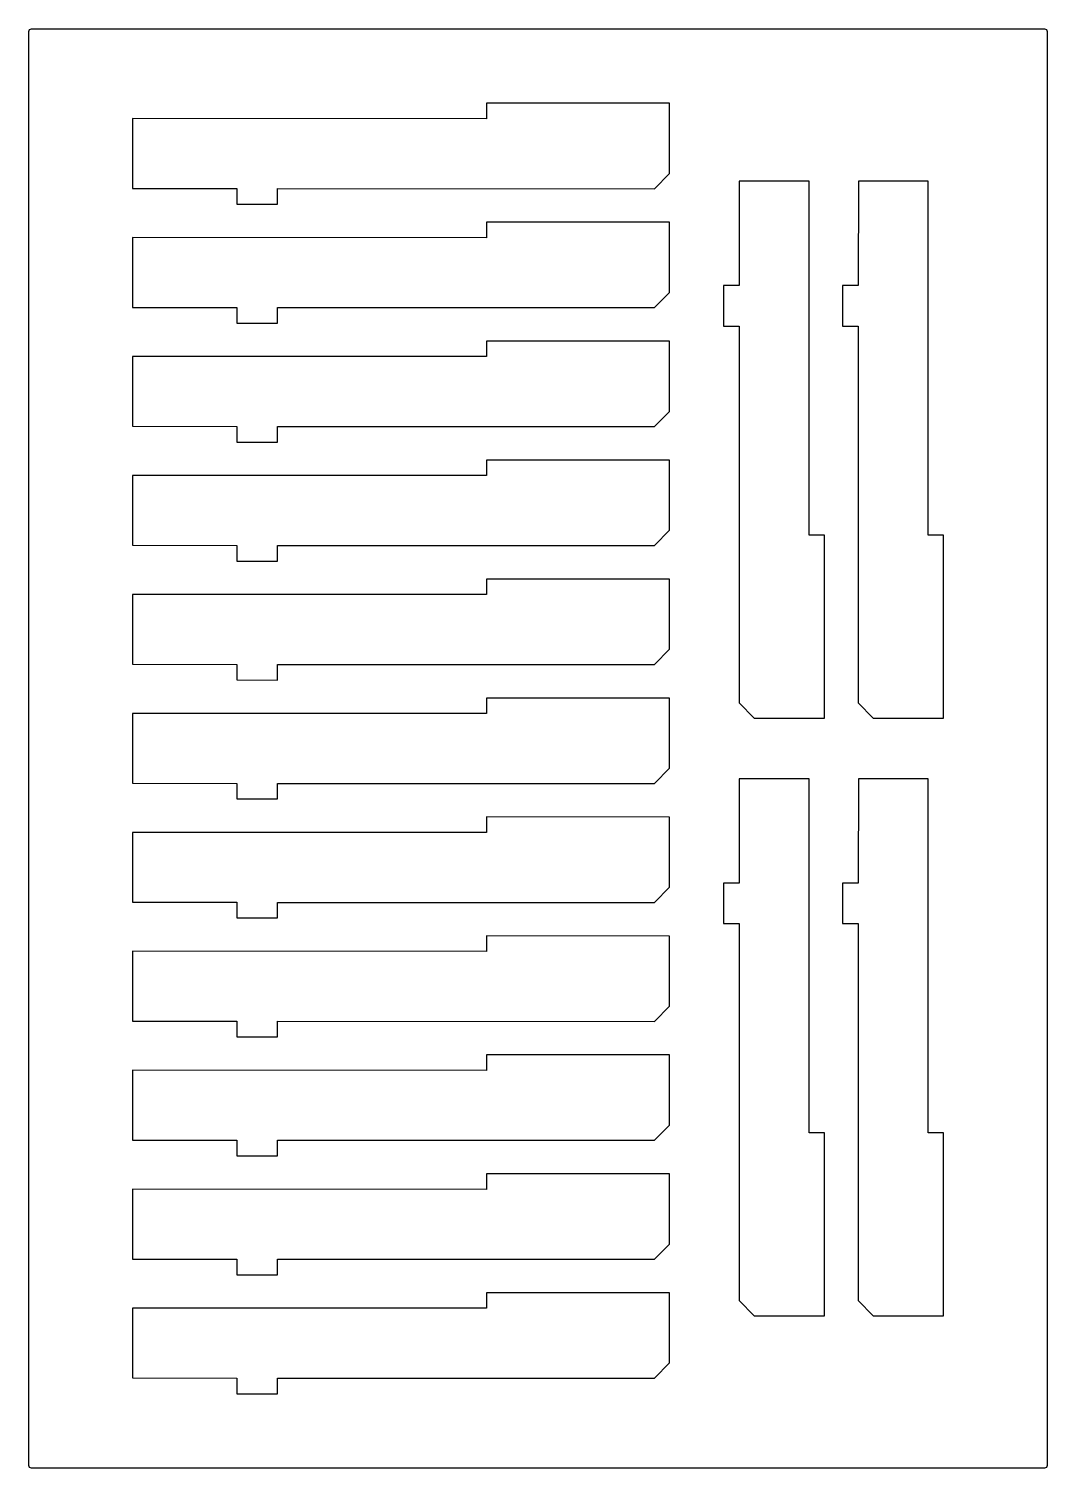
# Model space of a CAD drawing. Extents: x 0 to 210, y 0 to 297.
import ezdxf

# ---------------------------------------------------------------- set-up
doc = ezdxf.new("R2010")
doc.units = 0

msp = doc.modelspace()

# ---------------------------------------------------------------- linework, layer by layer
at = {"layer": '1'}
for p, q in [((0.167204, 296.832796), (0.57087, 297)), ((0.57087, 297), (209.428872, 297)), ((0.57087, 297), (0.57087, 297)), ((209.428872, 297), (209.832538, 296.832796)), ((0, 296.42913), (0.167204, 296.832796)), ((0, 0.57124), (0, 296.42913)), ((209.832538, 296.832796), (209.999741, 296.42913)), ((209.999741, 296.42913), (209.999741, 0.57124)), ((0.167204, 0.167574), (0, 0.57124)), ((0.57087, 0.00037), (0.167204, 0.167574)), ((209.428872, 0.00037), (0.57087, 0.00037)), ((209.832538, 0.167574), (209.428872, 0.00037)), ((209.999741, 0.57124), (209.832538, 0.167574))]:
    msp.add_line(p, q, dxfattribs=at)
at = {"layer": 'Layer 1'}
for p, q in [((94.400317, 281.63324), (94.401023, 278.438265)), ((132.141935, 281.619381), (94.400317, 281.63324)), ((132.145463, 267.152768), (132.141935, 281.619381)), ((94.401023, 278.438265), (21.372034, 278.464515)), ((21.372034, 278.464515), (21.377544, 264.064048)), ((128.998033, 264.007403), (132.145463, 267.152768)), ((146.515048, 265.526266), (146.475092, 244.032345)), ((160.915515, 265.531776), (146.515048, 265.526266)), ((160.889265, 192.502787), (160.915515, 265.531776)), ((171.059048, 265.526266), (171.019092, 244.032345)), ((185.459515, 265.531776), (171.059048, 265.526266)), ((185.433265, 192.502787), (185.459515, 265.531776)), ((21.377544, 264.064048), (42.871465, 264.024092)), ((42.871465, 264.024092), (42.873582, 260.810512)), ((51.254787, 260.80769), (51.25267, 264.019891)), ((51.25267, 264.019891), (128.998033, 264.007403)), ((42.873582, 260.810512), (51.254787, 260.80769)), ((94.400317, 257.08924), (94.401023, 253.894265)), ((132.141935, 257.075381), (94.400317, 257.08924)), ((132.145463, 242.608768), (132.141935, 257.075381)), ((94.401023, 253.894265), (21.372034, 253.920515)), ((21.372034, 253.920515), (21.377544, 239.520048)), ((143.261512, 244.030228), (143.25869, 235.649023)), ((146.475092, 244.032345), (143.261512, 244.030228)), ((167.805512, 244.030228), (167.80269, 235.649023)), ((171.019092, 244.032345), (167.805512, 244.030228)), ((128.998033, 239.463403), (132.145463, 242.608768)), ((21.377544, 239.520048), (42.871465, 239.480092)), ((42.871465, 239.480092), (42.873582, 236.266512)), ((51.254787, 236.26369), (51.25267, 239.475891)), ((51.25267, 239.475891), (128.998033, 239.463403)), ((42.873582, 236.266512), (51.254787, 236.26369)), ((143.25869, 235.649023), (146.470891, 235.65114)), ((146.470891, 235.65114), (146.458403, 157.905777)), ((167.80269, 235.649023), (171.014891, 235.65114)), ((171.014891, 235.65114), (171.002403, 157.905777)), ((94.400317, 232.54524), (94.401023, 229.350265)), ((132.141935, 232.531381), (94.400317, 232.54524)), ((132.145463, 218.064768), (132.141935, 232.531381)), ((94.401023, 229.350265), (21.372034, 229.376515)), ((21.372034, 229.376515), (21.377544, 214.976048)), ((128.998033, 214.919403), (132.145463, 218.064768)), ((21.377544, 214.976048), (42.871465, 214.936092)), ((42.871465, 214.936092), (42.873582, 211.722512)), ((51.254787, 211.71969), (51.25267, 214.931891)), ((51.25267, 214.931891), (128.998033, 214.919403)), ((42.873582, 211.722512), (51.254787, 211.71969)), ((94.400317, 208.00124), (94.401023, 204.806265)), ((132.141935, 207.987381), (94.400317, 208.00124)), ((132.145463, 193.520768), (132.141935, 207.987381)), ((94.401023, 204.806265), (21.372034, 204.832515)), ((21.372034, 204.832515), (21.377544, 190.432048)), ((128.998033, 190.375403), (132.145463, 193.520768)), ((21.377544, 190.432048), (42.871465, 190.392092)), ((42.871465, 190.392092), (42.873582, 187.178512)), ((51.254787, 187.17569), (51.25267, 190.387891)), ((51.25267, 190.387891), (128.998033, 190.375403)), ((164.08424, 192.503493), (160.889265, 192.502787)), ((164.070381, 154.761875), (164.08424, 192.503493)), ((188.62824, 192.503493), (185.433265, 192.502787)), ((188.614381, 154.761875), (188.62824, 192.503493)), ((42.873582, 187.178512), (51.254787, 187.17569)), ((94.400317, 183.45724), (94.401023, 180.262265)), ((132.141935, 183.443381), (94.400317, 183.45724)), ((132.145463, 168.976768), (132.141935, 183.443381)), ((94.401023, 180.262265), (21.372034, 180.288515)), ((21.372034, 180.288515), (21.377544, 165.888048)), ((128.998033, 165.831403), (132.145463, 168.976768)), ((21.377544, 165.888048), (42.871465, 165.848092)), ((42.871465, 165.848092), (42.873582, 162.634512)), ((51.254787, 162.63169), (51.25267, 165.843891)), ((51.25267, 165.843891), (128.998033, 165.831403)), ((42.873582, 162.634512), (51.254787, 162.63169)), ((94.400317, 158.91324), (94.401023, 155.718265)), ((132.141935, 158.899381), (94.400317, 158.91324)), ((132.145463, 144.432768), (132.141935, 158.899381)), ((146.458403, 157.905777), (149.603768, 154.758347)), ((171.002403, 157.905777), (174.147768, 154.758347)), ((94.401023, 155.718265), (21.372034, 155.744515)), ((21.372034, 155.744515), (21.377544, 141.344048)), ((149.603768, 154.758347), (164.070381, 154.761875)), ((174.147768, 154.758347), (188.614381, 154.761875)), ((128.998033, 141.287403), (132.145463, 144.432768)), ((21.377544, 141.344048), (42.871465, 141.304092)), ((42.871465, 141.304092), (42.873582, 138.090512)), ((51.254787, 138.08769), (51.25267, 141.299891)), ((51.25267, 141.299891), (128.998033, 141.287403)), ((146.515048, 142.236266), (146.475092, 120.742345)), ((160.915515, 142.241776), (146.515048, 142.236266)), ((160.889265, 69.212787), (160.915515, 142.241776)), ((171.059048, 142.236266), (171.019092, 120.742345)), ((185.459515, 142.241776), (171.059048, 142.236266)), ((185.433265, 69.212787), (185.459515, 142.241776)), ((42.873582, 138.090512), (51.254787, 138.08769)), ((94.400317, 134.36924), (94.401023, 131.174265)), ((132.141935, 134.355381), (94.400317, 134.36924)), ((132.145463, 119.888768), (132.141935, 134.355381)), ((94.401023, 131.174265), (21.372034, 131.200515)), ((21.372034, 131.200515), (21.377544, 116.800048)), ((128.998033, 116.743403), (132.145463, 119.888768)), ((143.261512, 120.740228), (143.25869, 112.359023)), ((146.475092, 120.742345), (143.261512, 120.740228)), ((167.805512, 120.740228), (167.80269, 112.359023)), ((171.019092, 120.742345), (167.805512, 120.740228)), ((21.377544, 116.800048), (42.871465, 116.760092)), ((42.871465, 116.760092), (42.873582, 113.546512)), ((51.254787, 113.54369), (51.25267, 116.755891)), ((51.25267, 116.755891), (128.998033, 116.743403)), ((42.873582, 113.546512), (51.254787, 113.54369)), ((143.25869, 112.359023), (146.470891, 112.36114)), ((146.470891, 112.36114), (146.458403, 34.615777)), ((167.80269, 112.359023), (171.014891, 112.36114)), ((171.014891, 112.36114), (171.002403, 34.615777)), ((94.400317, 109.82424), (94.401023, 106.629265)), ((132.141935, 109.810381), (94.400317, 109.82424)), ((132.145463, 95.343768), (132.141935, 109.810381)), ((94.401023, 106.629265), (21.372034, 106.655515)), ((21.372034, 106.655515), (21.377544, 92.255048)), ((128.998033, 92.198403), (132.145463, 95.343768)), ((21.377544, 92.255048), (42.871465, 92.215092)), ((42.871465, 92.215092), (42.873582, 89.001512)), ((51.254787, 88.99869), (51.25267, 92.210891)), ((51.25267, 92.210891), (128.998033, 92.198403)), ((42.873582, 89.001512), (51.254787, 88.99869)), ((94.400317, 85.28024), (94.401023, 82.085265)), ((132.141935, 85.266381), (94.400317, 85.28024)), ((132.145463, 70.799768), (132.141935, 85.266381)), ((94.401023, 82.085265), (21.372034, 82.111515)), ((21.372034, 82.111515), (21.377544, 67.711048)), ((128.998033, 67.654403), (132.145463, 70.799768)), ((164.08424, 69.213493), (160.889265, 69.212787)), ((164.070381, 31.471875), (164.08424, 69.213493)), ((188.62824, 69.213493), (185.433265, 69.212787)), ((188.614381, 31.471875), (188.62824, 69.213493)), ((21.377544, 67.711048), (42.871465, 67.671092)), ((42.871465, 67.671092), (42.873582, 64.457512)), ((51.254787, 64.45469), (51.25267, 67.666891)), ((51.25267, 67.666891), (128.998033, 67.654403)), ((42.873582, 64.457512), (51.254787, 64.45469)), ((94.400317, 60.73634), (94.401023, 57.541365)), ((132.141935, 60.722481), (94.400317, 60.73634)), ((132.145463, 46.255868), (132.141935, 60.722481)), ((94.401023, 57.541365), (21.372034, 57.567615)), ((21.372034, 57.567615), (21.377544, 43.167148)), ((128.998033, 43.110503), (132.145463, 46.255868)), ((21.377544, 43.167148), (42.871465, 43.127192)), ((42.871465, 43.127192), (42.873582, 39.913612)), ((51.254787, 39.91079), (51.25267, 43.122991)), ((51.25267, 43.122991), (128.998033, 43.110503)), ((42.873582, 39.913612), (51.254787, 39.91079)), ((94.400317, 36.19224), (94.401023, 32.997265)), ((132.141935, 36.178381), (94.400317, 36.19224)), ((132.145463, 21.711768), (132.141935, 36.178381)), ((94.401023, 32.997265), (21.372034, 33.023515)), ((21.372034, 33.023515), (21.377544, 18.623048)), ((146.458403, 34.615777), (149.603768, 31.468347)), ((171.002403, 34.615777), (174.147768, 31.468347)), ((149.603768, 31.468347), (164.070381, 31.471875)), ((174.147768, 31.468347), (188.614381, 31.471875)), ((128.998033, 18.566403), (132.145463, 21.711768)), ((21.377544, 18.623048), (42.871465, 18.583092)), ((42.871465, 18.583092), (42.873582, 15.369512)), ((51.254787, 15.36669), (51.25267, 18.578891)), ((51.25267, 18.578891), (128.998033, 18.566403)), ((42.873582, 15.369512), (51.254787, 15.36669))]:
    msp.add_line(p, q, dxfattribs=at)

doc.saveas('drawing.dxf')
